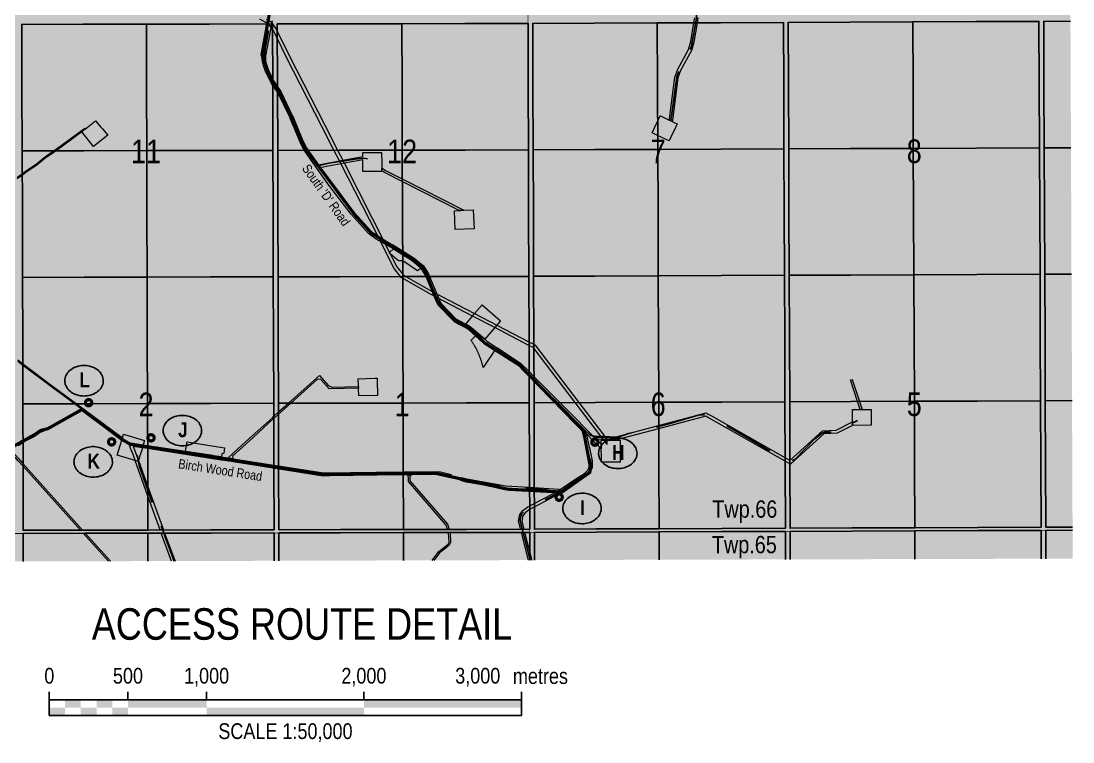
# Model space of a CAD drawing. Extents: x 408473 to 428843, y 6046006 to 6059852.
# Drawn here: x 423798 to 424467, y 6050211 to 6050669 of the extents above; entities that cross this region are included whole.
import ezdxf
from ezdxf.enums import TextEntityAlignment as Align

# ---------------------------------------------------------------- set-up
doc = ezdxf.new("R2010")
doc.units = 0
doc.header["$LTSCALE"] = 5
doc.linetypes.add('DASHED2', pattern=[9.525, 6.35, -3.175])
doc.layers.add('AS-ROUTEMAP', color=35, linetype='Continuous', lineweight=0)
for name, color, linetype in [('DETAIL-T', 7, 'Continuous'), ('P-PROPOSED', 10, 'Continuous'), ('Quarters', 8, 'Continuous'), ('RoadSeg', 57, 'DASHED2'), ('ROUTE-MAP-LABELS', 210, 'Continuous'), ('ROUTE-MAP-ROUTE', 90, 'Continuous'), ('S-7', 6, 'Continuous'), ('Townships', 57, 'Continuous')]:
    doc.layers.add(name, color=color, linetype=linetype)
doc.layers.add('ROUTE-MAP-BACKGROUND-H', color=7, linetype='Continuous', true_color=0xf0ebff)
doc.styles.add('100L', font='ARIALN.TTF', dxfattribs={"height": 11})
doc.styles.add('120', font='ARIALN.TTF', dxfattribs={"height": 13})
doc.styles.add('80', font='ARIALN.TTF', dxfattribs={"height": 10})
doc.styles.add('80CG', font='ARIALN.TTF', dxfattribs={"height": 10})
doc.styles.add('BOLD', font='ARIALNB.TTF')

# ---------------------------------------------------------------- blocks, each defined once
blk = doc.blocks.new('AA')
at = {"const_width": 4}
blk.add_lwpolyline([(-1, 0, 1), (1, 0, 1)], format="xyb", close=True, dxfattribs=at)
blk.add_circle((0, 0), 2)
blk = doc.blocks.new('Route_Letters')
h = blk.add_hatch(color=255)
h.dxf.hatch_style = 1
edge = h.paths.add_edge_path()
edge.add_ellipse((-0.12, 0.46), major_axis=(-11.97, 0), ratio=0.789318, start_angle=0, end_angle=360)
at = {"color": 5}
blk.add_open_spline([(-12.34, 0.46), (-12.34, -0.25), (-12.24, -0.97), (-11.72, -2.79), (-11.14, -3.88), (-9.56, -5.81), (-8.54, -6.66), (-6.22, -8.02), (-4.9, -8.54), (-2.12, -9.17), (-0.66, -9.3), (2.22, -9.13), (3.64, -8.84), (6.27, -7.89), (7.48, -7.22), (9.54, -5.6), (10.38, -4.64), (11.6, -2.54), (11.97, -1.4), (12.18, 0.91), (12.02, 2.08), (11.2, 4.3), (10.54, 5.35), (8.8, 7.2), (7.72, 7.99), (5.29, 9.24), (3.93, 9.68), (1.11, 10.18), (-0.35, 10.23), (-3.22, 9.91), (-4.61, 9.55), (-7.16, 8.47), (-8.32, 7.75), (-10.24, 6.02), (-11, 5.02), (-12.05, 2.86), (-12.32, 1.7), (-12.34, 0.52), (-12.34, 0.49), (-12.34, 0.46)], degree=3, knots=[0, 0, 0, 0, 0.219529, 0.219529, 0.575727, 0.575727, 0.931924, 0.931924, 1.288121, 1.288121, 1.644318, 1.644318, 2.000515, 2.000515, 2.356712, 2.356712, 2.712909, 2.712909, 3.069107, 3.069107, 3.425304, 3.425304, 3.781501, 3.781501, 4.137698, 4.137698, 4.493895, 4.493895, 4.850092, 4.850092, 5.20629, 5.20629, 5.562487, 5.562487, 5.918684, 5.918684, 6.274881, 6.274881, 6.283185, 6.283185, 6.283185, 6.283185], dxfattribs=at)
at = {"color": 14, "style": 'BOLD'}
blk.add_attdef('A', text='', height=9.5, dxfattribs=at).set_placement((0.22, 0.98), align=Align.MIDDLE)
blk = doc.blocks.new('*U40')
at = {"color": 0}
for p, q in [((-150, 0), (-150, 15)), ((-100, 10), (-100, 15)), ((-50, 10), (-50, 15)), ((50, 10), (50, 15)), ((150.24, 0), (150.24, 15)), ((-150, 10), (150.24, 10)), ((-150, 0), (150.24, 0))]:
    blk.add_line(p, q, dxfattribs=at)
for points in [[(-140, 10), (-130, 10), (-140, 5), (-130, 5)], [(-120, 10), (-110, 10), (-120, 5), (-110, 5)], [(-100, 10), (-50, 10), (-100, 5), (-50, 5)], [(50, 10), (150.24, 10), (50, 5), (150.24, 5)], [(-150, 5), (-140, 5), (-150, 0), (-140, 0)], [(-130, 5), (-120, 5), (-130, 0), (-120, 0)], [(-110, 5), (-100, 5), (-110, 0), (-100, 0)], [(-50, 5), (50, 5), (-50, 0), (50, 0)]]:
    blk.add_solid(points, dxfattribs=at)
at = {"color": 0, "style": '80'}
blk.add_text('metres', height=10, dxfattribs=at).set_placement((162.24, 20), align=Align.CENTER)
at = {"color": 0, "char_height": 10, "style": '80'}
for s, insert, attachment_point in [('0', (-150, 30.21), 2), ('500', (-100, 30.21), 2), ('1,000', (-50, 30.21), 2), ('2,000', (50, 30.21), 2), ('3,000', (136.7, 30.22), 3), ('SCALE 1:50,000', (0.12, -5), 2)]:
    blk.add_mtext(s, dxfattribs=dict(at, insert=insert, attachment_point=attachment_point))

msp = doc.modelspace()

# ---------------------------------------------------------------- hatches: boundary and pattern name
at = {"layer": 'ROUTE-MAP-BACKGROUND-H'}
h = msp.add_hatch(color=256, dxfattribs=at)
h.dxf.hatch_style = 1
h.paths.add_polyline_path([(423449.458, 6051252.874), (424462.715, 6051255.579), (424466.576, 6050327.645), (423451.314, 6050324.905)])

# ---------------------------------------------------------------- linework, layer by layer
at = {"layer": 'AS-ROUTEMAP', "flags": 128}
for points in [[(423953.788, 6050670.513), (423957.001, 6050668.685), (423957.784, 6050667.508), (423960.568, 6050663.376), (423960.812, 6050662.881), (423968.646, 6050646.983), (423991.043, 6050603.157), (423999.197, 6050587.213), (424002.507, 6050580.741), (424003.291, 6050579.209), (424003.456, 6050578.886), (424003.528, 6050578.745), (424021.283, 6050544.027), (424032.328, 6050522.11), (424032.721, 6050521.329), (424036.841, 6050513.155), (424040.513, 6050508.544), (424041.18, 6050507.706), (424042.525, 6050506.937), (424058.933, 6050497.557), (424086.344, 6050483.337), (424100.449, 6050476.02), (424120.889, 6050465.419), (424123.908, 6050463.853), (424124.887, 6050463.346), (424152.697, 6050426.864), (424168.522, 6050406.106), (424169.097, 6050405.351), (424169.28, 6050405.112), (424169.314, 6050405.067), (424170.423, 6050403.612), (424170.431, 6050403.306), (424170.44, 6050402.944), (424170.487, 6050401.093), (424170.5, 6050400.583), (424170.5, 6050400.583), (424170.51, 6050400.203), (424170.262, 6050400.528), (424169.93, 6050400.963), (424168.431, 6050402.93), (424168.083, 6050403.387), (424166.703, 6050405.197), (424166.518, 6050405.44), (424165.91, 6050406.236), (424150.192, 6050426.854), (424123.917, 6050461.321), (424123.569, 6050461.778), (424120.897, 6050463.164), (424099.117, 6050474.461), (424085.012, 6050481.777), (424057.977, 6050495.802), (424040.522, 6050505.78), (424039.856, 6050506.161), (424039.243, 6050506.931), (424035.149, 6050512.072), (424019.501, 6050543.123), (424001.477, 6050578.367), (424001.408, 6050578.501), (424001.24, 6050578.831), (424000.46, 6050580.356), (423996.954, 6050587.21), (423989.264, 6050602.248), (423966.86, 6050646.086), (423960.826, 6050658.332), (423958.835, 6050662.373), (423957.795, 6050663.921), (423955.605, 6050667.181), (423955.04, 6050667.502), (423949.763, 6050670.504)], [(423957.544, 6050669.274), (423957.214, 6050667.507), (423956.315, 6050662.694), (423953.318, 6050647.137), (423953.355, 6050645.55), (423953.403, 6050643.746), (423953.982, 6050641.594), (423955.121, 6050638.482), (423957.891, 6050632.689), (423958.712, 6050630.973), (423960.921, 6050627.663), (423962.205, 6050625.738), (423963.097, 6050624.418), (423970.612, 6050608.883), (423971.146, 6050607.63), (423976.784, 6050594.167), (423977.724, 6050592.111), (423979.298, 6050588.958), (423980.45, 6050587.182), (423981.091, 6050586.194), (423995.29, 6050566.239), (424009.418, 6050547.755), (424011.242, 6050545.645), (424020.255, 6050535.784), (424024.901, 6050532.376), (424035.795, 6050526.207), (424040.464, 6050523.268), (424047.82, 6050518.638), (424053.865, 6050513.65), (424057.013, 6050508.685), (424057.724, 6050506.964), (424062.09, 6050496.408), (424064.168, 6050491.263), (424064.988, 6050489.722), (424074.409, 6050480.066), (424080.02, 6050477.147), (424080.691, 6050476.72), (424083.605, 6050474.858), (424092.767, 6050467.029), (424094.171, 6050465.83), (424100.282, 6050461.848), (424100.527, 6050461.694), (424115.543, 6050451.922), (424120.955, 6050446.48), (424123.979, 6050443.44), (424127.851, 6050439.546), (424140.509, 6050426.817), (424166.863, 6050400.315), (424166.863, 6050400.315), (424166.884, 6050397.461), (424137.702, 6050426.806), (424126.435, 6050438.137), (424123.989, 6050440.596), (424120.965, 6050443.637), (424114.276, 6050450.363), (424099.437, 6050460.02), (424099.194, 6050460.172), (424093.503, 6050463.992), (424089.546, 6050466.836), (424086.944, 6050469.195), (424082.413, 6050473.249), (424079.02, 6050475.417), (424073.199, 6050478.444), (424063.358, 6050488.531), (424062.354, 6050490.417), (424060.24, 6050495.652), (424055.564, 6050506.96), (424055.233, 6050507.761), (424052.348, 6050512.311), (424046.647, 6050517.015), (424040.472, 6050520.902), (424034.77, 6050524.491), (424023.814, 6050530.696), (424018.914, 6050534.29), (424009.748, 6050544.317), (424007.867, 6050546.494), (423993.681, 6050565.053), (423979.438, 6050585.07), (423978.071, 6050587.178), (423977.56, 6050587.965), (423975.921, 6050591.249), (423974.953, 6050593.365), (423969.306, 6050606.852), (423968.793, 6050608.056), (423961.361, 6050623.418), (423960.932, 6050624.054), (423960.547, 6050624.624), (423957.904, 6050628.584), (423956.971, 6050629.982), (423953.278, 6050637.706), (423952.075, 6050640.99), (423951.412, 6050643.455), (423951.357, 6050645.5), (423951.315, 6050647.304), (423954.352, 6050663.067), (423955.18, 6050667.503), (423955.58, 6050669.641)], [(424228.331, 6050671.217), (424227.823, 6050668.201), (424225.727, 6050655.756), (424224.226, 6050650.478), (424217.341, 6050637.764), (424215.611, 6050633.093), (424212.309, 6050607.868), (424212.066, 6050606.015), (424212.066, 6050606.015), (424211.993, 6050605.388), (424211.169, 6050605.788), (424210.09, 6050606.311), (424210.159, 6050606.838), (424210.401, 6050608.691), (424213.659, 6050633.576), (424215.517, 6050638.591), (424222.364, 6050651.236), (424223.775, 6050656.197), (424225.795, 6050668.193), (424226.303, 6050671.209)], [(423795.632, 6050569.993), (423798.64, 6050572.178), (423800.894, 6050573.816), (423807.567, 6050578.258), (423812.619, 6050582.446), (423818.69, 6050586.661), (423818.945, 6050586.846), (423838.584, 6050601.12), (423838.893, 6050600.727), (423838.838, 6050600.686), (423836.54, 6050599.015), (423836.725, 6050598.781), (423820.308, 6050586.849), (423819.15, 6050586.008), (423813.103, 6050581.809), (423808.044, 6050577.616), (423801.351, 6050573.16), (423798.642, 6050571.193), (423795.635, 6050569.007)], [(423795.95, 6050453.893), (423798.97, 6050451.627), (423818.627, 6050436.876), (423833.109, 6050426.149), (423862.423, 6050404.438), (423862.182, 6050403.623), (423837.412, 6050421.968), (423836.532, 6050422.62), (423831.77, 6050426.146), (423818.149, 6050436.235), (423798.973, 6050450.625), (423795.953, 6050452.891)], [(423796.097, 6050400.459), (423799.105, 6050402.435), (423800.586, 6050403.408), (423806.063, 6050406.192), (423809.152, 6050408.445), (423815.9, 6050411.159), (423835.781, 6050422.306), (423836.449, 6050422.681), (423836.532, 6050422.62), (423837.329, 6050422.029), (423836.661, 6050421.654), (423816.332, 6050410.257), (423809.64, 6050407.565), (423806.587, 6050405.338), (423801.088, 6050402.543), (423799.108, 6050401.242), (423796.1, 6050399.267)], [(423853.512, 6050325.99), (423837.405, 6050343.785), (423838.75, 6050343.788), (423854.856, 6050325.994)], [(423893.747, 6050326.099), (423887.06, 6050343.891), (423889.192, 6050343.895), (423895.878, 6050326.105)], [(424059.261, 6050326.546), (424063.345, 6050331.934), (424066.849, 6050334.653), (424069.443, 6050336.726), (424070.079, 6050338.129), (424069.817, 6050344.059), (424069.747, 6050344.279), (424070.807, 6050344.281), (424070.809, 6050344.232), (424071.087, 6050337.934), (424070.253, 6050336.095), (424067.467, 6050333.869), (424064.061, 6050331.226), (424060.517, 6050326.549)], [(424120.539, 6050326.711), (424117.835, 6050337.384), (424116.062, 6050344.379), (424117.603, 6050344.383), (424117.963, 6050344.383), (424118.123, 6050344.384), (424119.772, 6050337.875), (424121.353, 6050331.635), (424122.264, 6050328.039), (424122.599, 6050326.717)]]:
    msp.add_lwpolyline(points, dxfattribs=at)
for points in [[(424212.436, 6050598.116), (424209.974, 6050593.042), (424202.669, 6050596.586), (424199.188, 6050598.275), (424201.805, 6050603.668), (424202.637, 6050605.384), (424204.385, 6050608.986), (424204.421, 6050609.062), (424204.525, 6050609.011), (424210.09, 6050606.311), (424211.169, 6050605.788), (424211.993, 6050605.388), (424213.643, 6050604.588), (424214.281, 6050604.278), (424215.207, 6050603.828), (424213.221, 6050599.733), (424212.436, 6050598.116)], [(423853.273, 6050596.823), (423844.046, 6050589.523), (423836.725, 6050598.781), (423836.54, 6050599.015), (423838.838, 6050600.686), (423838.893, 6050600.727), (423845.227, 6050605.736), (423848.748, 6050601.836), (423849.754, 6050600.721), (423853.273, 6050596.823)], [(424027.255, 6050585.685), (424027.298, 6050578.688), (424027.309, 6050576.862), (424027.313, 6050576.175), (424027.315, 6050575.919), (424027.32, 6050575.141), (424027.324, 6050574.49), (424027.326, 6050574.095), (424027.327, 6050574.017), (424027.329, 6050573.696), (424015.34, 6050573.622), (424015.316, 6050577.45), (424015.305, 6050579.25), (424015.294, 6050581.114), (424013.095, 6050580.7), (424003.456, 6050578.886), (424001.408, 6050578.501), (423992.2, 6050576.768), (423988.318, 6050576.038), (423987.042, 6050577.831), (424000.46, 6050580.356), (424002.507, 6050580.741), (424015.281, 6050583.145), (424015.266, 6050585.61), (424027.255, 6050585.685)], [(424077.593, 6050548.898), (424076.478, 6050548.848), (424040.321, 6050567.199), (424029.022, 6050572.933), (424027.778, 6050573.785), (424027.326, 6050574.095), (424027.324, 6050574.49), (424027.32, 6050575.141), (424027.315, 6050575.919), (424029.788, 6050574.225), (424040.315, 6050568.883), (424079.512, 6050548.991), (424077.593, 6050548.898)], [(424086.055, 6050537.291), (424074.079, 6050536.739), (424073.527, 6050548.715), (424076.478, 6050548.848), (424077.593, 6050548.898), (424079.512, 6050548.991), (424085.503, 6050549.267), (424086.055, 6050537.291)], [(424052.348, 6050512.311), (424050.072, 6050510.555), (424040.785, 6050516.909), (424040.485, 6050516.914), (424037.961, 6050516.95), (424032.721, 6050521.329), (424032.078, 6050521.867), (424032.328, 6050522.11), (424034.77, 6050524.491), (424040.472, 6050520.902), (424046.647, 6050517.015), (424052.348, 6050512.311)], [(424099.117, 6050474.461), (424092.767, 6050467.029), (424083.607, 6050474.858), (424080.691, 6050476.72), (424085.012, 6050481.777), (424086.344, 6050483.337), (424091.053, 6050488.849), (424102.821, 6050478.796), (424100.449, 6050476.02), (424099.117, 6050474.461)], [(424099.194, 6050460.172), (424091.727, 6050449.064), (424091.692, 6050449.229), (424091.602, 6050449.63), (424091.508, 6050450.03), (424091.411, 6050450.43), (424091.311, 6050450.828), (424091.207, 6050451.226), (424091.1, 6050451.623), (424090.989, 6050452.019), (424090.874, 6050452.413), (424090.757, 6050452.807), (424090.636, 6050453.2), (424090.511, 6050453.592), (424090.383, 6050453.982), (424090.252, 6050454.372), (424090.117, 6050454.76), (424089.979, 6050455.147), (424089.837, 6050455.533), (424089.692, 6050455.918), (424089.544, 6050456.301), (424089.392, 6050456.683), (424089.237, 6050457.064), (424089.079, 6050457.444), (424088.918, 6050457.822), (424088.753, 6050458.198), (424088.585, 6050458.573), (424088.413, 6050458.947), (424088.239, 6050459.319), (424088.061, 6050459.69), (424087.88, 6050460.059), (424087.695, 6050460.426), (424087.508, 6050460.792), (424087.31, 6050461.174), (424087.239, 6050461.304), (424087.123, 6050461.518), (424087.058, 6050461.636), (424086.926, 6050461.878), (424086.876, 6050461.969), (424086.726, 6050462.238), (424086.691, 6050462.3), (424086.573, 6050462.508), (424086.513, 6050462.613), (424086.316, 6050462.951), (424086.107, 6050463.305), (424085.894, 6050463.656), (424085.679, 6050464.007), (424085.46, 6050464.355), (424085.238, 6050464.701), (424085.014, 6050465.045), (424084.786, 6050465.387), (424084.555, 6050465.727), (424084.322, 6050466.065), (424084.111, 6050466.365), (424086.944, 6050469.195), (424089.546, 6050466.836), (424091.256, 6050465.607), (424092.474, 6050464.732), (424093.503, 6050463.992), (424099.194, 6050460.172)], [(423987.738, 6050444.073), (423993.314, 6050437.737), (423995.802, 6050436.639), (424012.529, 6050436.948), (424012.541, 6050436.455), (424012.553, 6050435.949), (423993.86, 6050435.605), (423988.644, 6050441.531), (423986.538, 6050441.656), (423969.561, 6050426.438), (423961.566, 6050419.271), (423958.637, 6050416.645), (423958.561, 6050416.576), (423945.466, 6050404.714), (423932.392, 6050392.767), (423932.891, 6050391.112), (423930.62, 6050391.465), (423929.651, 6050391.615), (423935.876, 6050397.304), (423944.794, 6050405.453), (423957.968, 6050417.387), (423958.557, 6050417.915), (423961.562, 6050420.609), (423968.061, 6050426.435), (423987.738, 6050444.073)], [(424024.658, 6050431.277), (424012.673, 6050430.987), (424012.564, 6050435.481), (424012.553, 6050435.949), (424012.541, 6050436.455), (424012.529, 6050436.948), (424012.516, 6050437.446), (424012.407, 6050441.973), (424022.889, 6050442.227), (424023.143, 6050442.233), (424024.392, 6050442.264), (424024.41, 6050441.53), (424024.415, 6050441.335), (424024.658, 6050431.277)], [(424330.962, 6050427.564), (424332.65, 6050422.408), (424331.39, 6050422.404), (424329.702, 6050427.559), (424325.231, 6050441.214), (424326.393, 6050441.519), (424330.962, 6050427.564)], [(424237.319, 6050418.086), (424283.674, 6050391.837), (424286.694, 6050390.126), (424286.814, 6050390.058), (424307.602, 6050408.858), (424316.313, 6050409.239), (424326.524, 6050414.59), (424326.531, 6050412.338), (424316.845, 6050407.263), (424308.408, 6050406.894), (424287.085, 6050387.609), (424286.703, 6050387.825), (424283.683, 6050389.535), (424235.443, 6050416.852), (424234.552, 6050417.357), (424233.307, 6050418.062), (424203.347, 6050410.172), (424176.489, 6050403.098), (424173.022, 6050403.217), (424172.909, 6050403.206), (424171.292, 6050403.277), (424171.257, 6050403.278), (424170.431, 6050403.306), (424168.083, 6050403.387), (424163.658, 6050403.539), (424161.599, 6050405.608), (424162.488, 6050405.578), (424162.641, 6050405.573), (424166.518, 6050405.44), (424169.097, 6050405.351), (424172.088, 6050405.249), (424172.144, 6050405.247), (424176.264, 6050405.105), (424203.339, 6050412.236), (424233.584, 6050420.201), (424234.847, 6050419.486), (424236.428, 6050418.591), (424237.319, 6050418.086)], [(424338.485, 6050422.429), (424338.52, 6050412.381), (424326.531, 6050412.338), (424326.524, 6050414.59), (424326.496, 6050422.387), (424331.39, 6050422.404), (424332.65, 6050422.408), (424333.489, 6050422.411), (424338.485, 6050422.429)], [(423872.708, 6050389.929), (423872.532, 6050389.335), (423870.594, 6050389.909), (423859.126, 6050393.305), (423861.97, 6050402.909), (423862.182, 6050403.623), (423862.423, 6050404.438), (423863.096, 6050406.711), (423876.502, 6050402.741), (423875.698, 6050400.026), (423875.126, 6050398.094), (423874.983, 6050397.611), (423874.697, 6050396.649), (423873.993, 6050394.267), (423872.948, 6050390.74), (423872.708, 6050389.929)], [(424116.323, 6050351.488), (424117.614, 6050346.392), (424117.556, 6050346.392), (424117.138, 6050346.391), (424115.554, 6050346.387), (424115.217, 6050347.718), (424114.275, 6050351.435), (424115.134, 6050355.754), (424117.003, 6050358.224), (424120.159, 6050360.498), (424121.251, 6050361.075), (424124.259, 6050362.665), (424135.993, 6050368.867), (424136.965, 6050369.405), (424137.77, 6050369.85), (424139.188, 6050370.635), (424140.069, 6050371.123), (424140.833, 6050371.645), (424150.698, 6050378.397), (424156.126, 6050381.709), (424158.017, 6050383.578), (424159.094, 6050385.801), (424159.084, 6050386.618), (424159.058, 6050388.705), (424159.047, 6050389.583), (424157.353, 6050397.52), (424157.248, 6050398.008), (424155.987, 6050403.921), (424154.595, 6050409.818), (424157.287, 6050407.112), (424157.936, 6050404.359), (424159.195, 6050398.462), (424159.299, 6050397.974), (424161.042, 6050389.806), (424161.098, 6050385.359), (424159.683, 6050382.407), (424159.574, 6050382.299), (424157.364, 6050380.123), (424151.783, 6050376.718), (424141.12, 6050369.42), (424136.944, 6050367.109), (424124.267, 6050360.409), (424121.258, 6050358.819), (424121.215, 6050358.796), (424118.415, 6050356.778), (424117.004, 6050354.914), (424116.323, 6050351.488)], [(423878.363, 6050399.61), (423902.618, 6050395.825), (423902.921, 6050395.778), (423906.896, 6050395.158), (423920.171, 6050393.086), (423920.393, 6050393.052), (423925.446, 6050392.267), (423925.745, 6050392.221), (423926.433, 6050392.114), (423929.651, 6050391.615), (423930.62, 6050391.465), (423932.891, 6050391.112), (423934.4, 6050390.878), (423958.653, 6050387.118), (423961.668, 6050386.65), (423990.311, 6050382.208), (424040.925, 6050382.815), (424063.794, 6050383.09), (424071.35, 6050381.013), (424070.82, 6050379.087), (424063.536, 6050381.089), (424046.603, 6050380.886), (424046.195, 6050380.881), (424044.653, 6050380.863), (424044.198, 6050380.857), (424041.612, 6050380.826), (424040.932, 6050380.818), (423990.17, 6050380.209), (423961.674, 6050384.628), (423958.659, 6050385.096), (423926.126, 6050390.14), (423925.139, 6050390.294), (423919.865, 6050391.112), (423878.369, 6050397.588), (423875.126, 6050398.094), (423869.382, 6050398.99), (423870.567, 6050395.774), (423870.847, 6050395.015), (423872.338, 6050390.964), (423872.708, 6050389.929), (423878.438, 6050373.914), (423888.461, 6050345.903), (423886.342, 6050345.898), (423878.456, 6050367.937), (423870.594, 6050389.909), (423870.46, 6050390.281), (423868.577, 6050395.414), (423868.29, 6050396.174), (423866.334, 6050401.487), (423875.698, 6050400.026), (423878.363, 6050399.61)], [(423927.356, 6050398.115), (423926.831, 6050394.679), (423925.752, 6050394.237), (423925.446, 6050392.267), (423920.393, 6050393.052), (423920.171, 6050393.086), (423906.896, 6050395.158), (423902.921, 6050395.778), (423902.618, 6050395.825), (423903.537, 6050401.781), (423927.356, 6050398.115)], [(424168.617, 6050388.944), (424166.945, 6050388.932), (424166.941, 6050389.375), (424166.937, 6050389.931), (424166.867, 6050399.737), (424166.864, 6050400.249), (424166.845, 6050402.919), (424168.431, 6050402.93), (424170.44, 6050402.944), (424171.387, 6050402.951), (424171.416, 6050402.951), (424172.027, 6050402.956), (424173, 6050402.963), (424178.833, 6050403.004), (424178.835, 6050402.683), (424178.84, 6050402.005), (424178.933, 6050389.018), (424168.617, 6050388.944)], [(423799.144, 6050388.026), (423837.094, 6050345.794), (423835.749, 6050345.791), (423799.148, 6050386.515), (423796.126, 6050389.878), (423790.366, 6050396.286), (423791.188, 6050396.87), (423791.353, 6050396.695), (423791.673, 6050396.34), (423796.121, 6050391.39), (423799.144, 6050388.026)], [(424069.131, 6050349.459), (424070.149, 6050346.289), (424069.101, 6050346.286), (424068.243, 6050348.96), (424044.247, 6050376.731), (424044.219, 6050379.136), (424044.213, 6050379.662), (424044.204, 6050380.358), (424044.198, 6050380.857), (424044.653, 6050380.863), (424046.195, 6050380.881), (424045.7, 6050380.376), (424045.208, 6050379.873), (424045.217, 6050379.15), (424045.241, 6050377.108), (424069.131, 6050349.459)], [(424139.188, 6050370.635), (424137.77, 6050369.85), (424137.395, 6050369.876), (424124.231, 6050370.768), (424121.251, 6050370.97), (424121.216, 6050370.972), (424105.885, 6050371.988), (424081.003, 6050376.29), (424077.562, 6050377.235), (424078.092, 6050379.16), (424081.439, 6050378.241), (424106.121, 6050373.974), (424121.209, 6050372.974), (424124.224, 6050372.77), (424139.871, 6050371.711), (424140.674, 6050371.656), (424140.833, 6050371.645), (424140.069, 6050371.123), (424139.188, 6050370.635)]]:
    msp.add_lwpolyline(points, close=True, dxfattribs=at)
at = {"layer": 'P-PROPOSED', "color": 90, "const_width": 1.999, "flags": 128}
msp.add_lwpolyline([(423789.362, 6050396.873), (423806.548, 6050406.409), (423806.881, 6050406.585), (423810.45, 6050409.09), (423815.028, 6050410.228), (423836.72, 6050422.403), (423862.113, 6050403.444), (423867.412, 6050400.349), (423989.131, 6050380.966), (424060.978, 6050381.972), (424107.36, 6050371.768), (424141.862, 6050369.927), (424159.639, 6050382.487), (424160.02, 6050385.469), (424155.582, 6050408.739), (424114.925, 6050450.505), (424092.948, 6050464.522), (424083.891, 6050473.378), (424074.132, 6050478.429), (424064.673, 6050488.454), (424062.499, 6050491.362), (424054.331, 6050511.072), (424049.098, 6050516.029), (424034.771, 6050525.617)], dxfattribs=at)
at = {"layer": 'Quarters', "flags": 128}
for points in [[(423877.804, 6050627.082), (423877.922, 6050586.901), (423837.811, 6050586.815), (423798.706, 6050586.732), (423798.596, 6050626.914), (423798.486, 6050667.095), (423837.584, 6050667.178), (423877.687, 6050667.264), (423877.804, 6050627.082)], [(423958.013, 6050627.255), (423958.138, 6050587.073), (423918.03, 6050586.987), (423877.922, 6050586.901), (423877.804, 6050627.082), (423877.687, 6050667.264), (423917.788, 6050667.351), (423957.889, 6050667.437), (423958.013, 6050627.255)], [(424040.229, 6050627.391), (424040.36, 6050587.215), (424000.254, 6050587.146), (423961.152, 6050587.078), (423961.027, 6050627.26), (423960.903, 6050667.442), (423999.998, 6050667.504), (424040.097, 6050667.567), (424040.229, 6050627.391)], [(424120.434, 6050627.523), (424120.573, 6050587.353), (424080.467, 6050587.284), (424040.36, 6050587.215), (424040.229, 6050627.391), (424040.097, 6050667.567), (424080.196, 6050667.631), (424120.296, 6050667.694), (424120.434, 6050627.523)], [(424202.661, 6050627.856), (424202.806, 6050587.683), (424162.694, 6050587.522), (424123.587, 6050587.365), (424123.448, 6050627.536), (424123.309, 6050667.706), (424162.409, 6050667.865), (424202.515, 6050668.029), (424202.661, 6050627.856)], [(424282.877, 6050628.18), (424283.03, 6050588.006), (424242.918, 6050587.845), (424202.806, 6050587.683), (424202.661, 6050627.856), (424202.515, 6050668.029), (424242.619, 6050668.192), (424282.724, 6050668.355), (424282.877, 6050628.18)], [(424365.103, 6050628.513), (424365.263, 6050588.337), (424325.151, 6050588.175), (424286.044, 6050588.018), (424285.891, 6050628.193), (424285.738, 6050668.367), (424324.838, 6050668.526), (424364.942, 6050668.689), (424365.103, 6050628.513)], [(424445.319, 6050628.837), (424445.486, 6050588.659), (424405.375, 6050588.498), (424365.263, 6050588.337), (424365.103, 6050628.513), (424364.942, 6050668.689), (424405.047, 6050668.852), (424445.151, 6050669.015), (424445.319, 6050628.837)], [(423878.039, 6050546.719), (423878.156, 6050506.537), (423838.038, 6050506.453), (423798.926, 6050506.37), (423798.816, 6050546.551), (423798.706, 6050586.732), (423837.811, 6050586.815), (423877.922, 6050586.901), (423878.039, 6050546.719)], [(423958.262, 6050546.891), (423958.387, 6050506.709), (423918.271, 6050506.623), (423878.156, 6050506.537), (423878.039, 6050546.719), (423877.922, 6050586.901), (423918.03, 6050586.987), (423958.138, 6050587.073), (423958.262, 6050546.891)], [(424040.492, 6050547.038), (424040.623, 6050506.862), (424000.509, 6050506.788), (423961.4, 6050506.715), (423961.276, 6050546.897), (423961.152, 6050587.078), (424000.254, 6050587.146), (424040.36, 6050587.215), (424040.492, 6050547.038)], [(424120.712, 6050547.182), (424120.851, 6050507.011), (424080.737, 6050506.937), (424040.623, 6050506.862), (424040.492, 6050547.038), (424040.36, 6050587.215), (424080.467, 6050587.284), (424120.573, 6050587.353), (424120.712, 6050547.182)], [(424202.952, 6050547.511), (424203.098, 6050507.338), (424162.979, 6050507.179), (424123.864, 6050507.023), (424123.726, 6050547.194), (424123.587, 6050587.365), (424162.694, 6050587.522), (424202.806, 6050587.683), (424202.952, 6050547.511)], [(424283.183, 6050547.832), (424283.337, 6050507.657), (424243.218, 6050507.498), (424203.098, 6050507.338), (424202.952, 6050547.511), (424202.806, 6050587.683), (424242.918, 6050587.845), (424283.03, 6050588.006), (424283.183, 6050547.832)], [(424365.423, 6050548.16), (424365.584, 6050507.984), (424325.465, 6050507.825), (424286.35, 6050507.669), (424286.197, 6050547.844), (424286.044, 6050588.018), (424325.151, 6050588.175), (424365.263, 6050588.337), (424365.423, 6050548.16)], [(424445.654, 6050548.481), (424445.822, 6050508.303), (424405.703, 6050508.144), (424365.584, 6050507.984), (424365.423, 6050548.16), (424365.263, 6050588.337), (424405.375, 6050588.498), (424445.486, 6050588.659), (424445.654, 6050548.481)], [(423878.273, 6050466.356), (423878.391, 6050426.174), (423838.266, 6050426.09), (423799.146, 6050426.008), (423799.036, 6050466.189), (423798.926, 6050506.37), (423838.038, 6050506.453), (423878.156, 6050506.537), (423878.273, 6050466.356)], [(423958.511, 6050466.527), (423958.636, 6050426.345), (423918.513, 6050426.26), (423878.391, 6050426.174), (423878.273, 6050466.356), (423878.156, 6050506.537), (423918.271, 6050506.623), (423958.387, 6050506.709), (423958.511, 6050466.527)], [(424040.755, 6050466.686), (424040.887, 6050426.51), (424000.766, 6050426.429), (423961.65, 6050426.351), (423961.525, 6050466.533), (423961.4, 6050506.715), (424000.509, 6050506.788), (424040.623, 6050506.862), (424040.755, 6050466.686)], [(424120.99, 6050466.841), (424121.129, 6050426.67), (424081.008, 6050426.59), (424040.887, 6050426.51), (424040.755, 6050466.686), (424040.623, 6050506.862), (424080.737, 6050506.937), (424120.851, 6050507.011), (424120.99, 6050466.841)], [(424203.245, 6050467.166), (424203.391, 6050426.993), (424163.264, 6050426.836), (424124.142, 6050426.682), (424124.003, 6050466.853), (424123.864, 6050507.023), (424162.979, 6050507.179), (424203.098, 6050507.338), (424203.245, 6050467.166)], [(424283.49, 6050467.483), (424283.643, 6050427.309), (424243.517, 6050427.151), (424203.391, 6050426.993), (424203.245, 6050467.166), (424203.098, 6050507.338), (424243.218, 6050507.498), (424283.337, 6050507.657), (424283.49, 6050467.483)], [(424365.744, 6050467.808), (424365.905, 6050427.632), (424325.779, 6050427.474), (424286.657, 6050427.32), (424286.504, 6050467.495), (424286.35, 6050507.669), (424325.465, 6050507.825), (424365.584, 6050507.984), (424365.744, 6050467.808)], [(424445.989, 6050468.125), (424446.157, 6050427.947), (424406.031, 6050427.789), (424365.905, 6050427.632), (424365.744, 6050467.808), (424365.584, 6050507.984), (424405.703, 6050508.144), (424445.822, 6050508.303), (424445.989, 6050468.125)], [(423878.508, 6050385.993), (423878.626, 6050345.811), (423838.494, 6050345.727), (423799.366, 6050345.645), (423799.256, 6050385.827), (423799.146, 6050426.008), (423838.266, 6050426.09), (423878.391, 6050426.174), (423878.508, 6050385.993)], [(423958.761, 6050386.163), (423958.885, 6050345.981), (423918.756, 6050345.896), (423878.626, 6050345.811), (423878.508, 6050385.993), (423878.391, 6050426.174), (423918.513, 6050426.26), (423958.636, 6050426.345), (423958.761, 6050386.163)], [(424041.019, 6050386.333), (424041.151, 6050346.157), (424001.023, 6050346.071), (423961.899, 6050345.988), (423961.775, 6050386.17), (423961.65, 6050426.351), (424000.766, 6050426.429), (424040.887, 6050426.51), (424041.019, 6050386.333)], [(424121.268, 6050386.499), (424121.407, 6050346.329), (424081.279, 6050346.243), (424041.151, 6050346.157), (424041.019, 6050386.333), (424040.887, 6050426.51), (424081.008, 6050426.59), (424121.129, 6050426.67), (424121.268, 6050386.499)], [(424203.537, 6050386.821), (424203.683, 6050346.648), (424163.55, 6050346.492), (424124.421, 6050346.34), (424124.282, 6050386.511), (424124.142, 6050426.682), (424163.264, 6050426.836), (424203.391, 6050426.993), (424203.537, 6050386.821)], [(424283.797, 6050387.134), (424283.951, 6050346.96), (424243.817, 6050346.804), (424203.683, 6050346.648), (424203.537, 6050386.821), (424203.391, 6050426.993), (424243.517, 6050427.151), (424283.643, 6050427.309), (424283.797, 6050387.134)], [(424365.905, 6050427.632), (424366.066, 6050387.455), (424366.226, 6050347.279), (424326.093, 6050347.123), (424286.964, 6050346.971), (424286.811, 6050387.146), (424286.657, 6050427.32), (424325.779, 6050427.474), (424365.905, 6050427.632)], [(424366.226, 6050347.279), (424366.066, 6050387.455), (424365.905, 6050427.632), (424406.031, 6050427.789), (424446.157, 6050427.947), (424446.325, 6050387.769), (424446.493, 6050347.591), (424406.36, 6050347.435), (424366.226, 6050347.279)]]:
    msp.add_lwpolyline(points, close=True, dxfattribs=at)
for points in [[(424465.49, 6050588.74), (424448.5, 6050588.671), (424448.333, 6050628.85), (424448.165, 6050669.028), (424465.155, 6050669.097)], [(424465.824, 6050508.383), (424448.835, 6050508.315), (424448.668, 6050548.493), (424448.5, 6050588.671), (424465.49, 6050588.74)], [(424466.158, 6050428.026), (424449.171, 6050427.959), (424449.003, 6050468.137), (424448.835, 6050508.315), (424465.824, 6050508.383)], [(424466.493, 6050347.669), (424449.507, 6050347.603), (424449.339, 6050387.781), (424449.171, 6050427.959), (424466.158, 6050428.026)], [(424366.306, 6050327.374), (424366.234, 6050345.27), (424406.368, 6050345.426), (424446.501, 6050345.582), (424446.577, 6050327.591)], [(424449.591, 6050327.599), (424449.515, 6050345.593), (424466.501, 6050345.66)], [(423799.421, 6050325.844), (423799.372, 6050343.636), (423838.499, 6050343.718), (423878.632, 6050343.802), (423878.684, 6050326.058)], [(423878.684, 6050326.058), (423878.632, 6050343.802), (423918.762, 6050343.887), (423958.892, 6050343.972), (423958.947, 6050326.275)], [(423961.961, 6050326.283), (423961.906, 6050343.979), (424001.029, 6050344.062), (424041.157, 6050344.148), (424041.216, 6050326.497)], [(424041.216, 6050326.497), (424041.157, 6050344.148), (424081.286, 6050344.234), (424121.414, 6050344.32), (424121.475, 6050326.714)], [(424124.489, 6050326.722), (424124.428, 6050344.331), (424163.557, 6050344.483), (424203.691, 6050344.639), (424203.755, 6050326.936)], [(424203.755, 6050326.936), (424203.691, 6050344.639), (424243.825, 6050344.795), (424283.958, 6050344.951), (424284.026, 6050327.152)], [(424287.04, 6050327.16), (424286.972, 6050344.962), (424326.101, 6050345.114), (424366.234, 6050345.27), (424366.306, 6050327.374)]]:
    msp.add_lwpolyline(points, dxfattribs=at)
at = {"layer": 'RoadSeg', "flags": 128}
for points in [[(424018.261, 6050581.702), (424015.954, 6050582.05), (424011.865, 6050581.661), (423993.638, 6050578.861), (423986.379, 6050577.203), (423978.642, 6050588.226), (423965.501, 6050617.718), (423955.104, 6050636.079), (423952.52, 6050644.516), (423952.897, 6050650.121), (423962.378, 6050700.698), (423965.147, 6050711.152), (423965.068, 6050714.748), (423964.22, 6050716.928), (423952.749, 6050729.568), (423949.248, 6050734.288), (423947.477, 6050737.547), (423944.389, 6050746.173), (423942.224, 6050749.224), (423927.831, 6050762.899), (423925.699, 6050764.451), (423916.297, 6050769.341), (423914.264, 6050770.896), (423911.297, 6050774.028), (423905.226, 6050781.99), (423891.923, 6050800.686), (423887.817, 6050805.592), (423864.418, 6050828.963), (423835.433, 6050856.409), (423827.042, 6050865.318), (423822.813, 6050871.322), (423819.171, 6050877.837), (423817.02, 6050884.786), (423817.003, 6050890.082), (423817.604, 6050894.593), (423817.962, 6050896.499), (423819.319, 6050898.428), (423821.008, 6050898.864), (423826.113, 6050898.477), (423832.033, 6050897.408), (423836.565, 6050895.809), (423844.296, 6050894.18), (423847.191, 6050894.344), (423851.267, 6050895.332), (423855.22, 6050897.318), (423861.896, 6050902.761), (423864.825, 6050905.924), (423871.524, 6050914.866), (423873.385, 6050916.606), (423876.839, 6050918.581), (423882.205, 6050919.997), (423886.198, 6050920.186), (423908.146, 6050917.369), (423913.13, 6050917.979), (423916.804, 6050919.06), (423924.221, 6050922.62), (423942.881, 6050933.024), (423932.987, 6050933.007), (423928.466, 6050934.106), (423924.49, 6050937.616), (423915.732, 6050949.616), (423912.033, 6050954.233), (423909.894, 6050956.084), (423902.627, 6050959.323), (423892.694, 6050961.102), (423889.771, 6050962.238), (423878.345, 6050968.282), (423872.765, 6050972.057), (423869.488, 6050975.683), (423863.138, 6050987.237), (423859.221, 6050992.647), (423855.842, 6050996.37), (423850.655, 6051000.453), (423843.375, 6051004.291), (423833.323, 6051011.465), (423826.674, 6051018.415), (423812.71, 6051035.397), (423807.532, 6051039.08), (423789.118, 6051049.37), (423785.955, 6051052.297), (423783.565, 6051056.443), (423780.558, 6051065.971), (423776.734, 6051080.778), (423770.51, 6051109.323), (423768.929, 6051117.583), (423768.987, 6051122.877)], [(424211.11, 6050605.828), (424214.894, 6050633.694), (424216.405, 6050637.724), (424222.363, 6050648.549), (424224.158, 6050653.285), (424227.465, 6050671.047), (424227.162, 6050675.737), (424226.117, 6050677.813), (424221.512, 6050682.709), (424149.119, 6050757.171), (424147.855, 6050760.14), (424148.084, 6050763.343), (424149.521, 6050766.174), (424156.036, 6050774.411), (424157.067, 6050777.532), (424157.092, 6050780.93), (424155.275, 6050786.287), (424145.799, 6050803.668), (424142.165, 6050814.382), (424134.878, 6050832.21), (424132.86, 6050842.159), (424126.373, 6050837.22), (424123.698, 6050836.161), (424120.413, 6050835.589), (424114.393, 6050836.656), (424105.129, 6050839.851), (424032.802, 6050865.844)], [(424140.047, 6050369.712), (424150.975, 6050377.247), (424157.386, 6050381.087), (424159.824, 6050383.839), (424160.464, 6050386.55), (424160.088, 6050390.04), (424156.522, 6050406.751), (424156.569, 6050409.151), (424117.423, 6050448.765), (424113.656, 6050451.88), (424091.447, 6050466.583), (424083.389, 6050474.001), (424073.779, 6050479.286), (424068.891, 6050483.377), (424064.061, 6050489.466), (424055.103, 6050510.556), (424053.354, 6050512.816), (424042.985, 6050520.783), (424024.362, 6050531.466), (424019.282, 6050535.253), (424011.086, 6050544.367), (423986.379, 6050577.203)], [(424156.569, 6050409.151), (424159.632, 6050406.221), (424162.961, 6050404.795), (424175.161, 6050404.463), (424178.347, 6050405.033), (424184.196, 6050407.16), (424194.443, 6050409.284), (424209.845, 6050413.32), (424228.512, 6050418.827), (424232.203, 6050419.109), (424236.228, 6050417.898), (424284.407, 6050390.175), (424287.122, 6050389.435), (424289.992, 6050390.697), (424302.697, 6050403.769), (424307.317, 6050407.268), (424308.999, 6050408.005), (424315.095, 6050408.038), (424317.382, 6050408.589), (424329.722, 6050415.456)], [(424121.67, 6050326.714), (424115.361, 6050351.581), (424115.608, 6050353.985), (424116.463, 6050356.002), (424118.806, 6050358.552), (424140.047, 6050369.712), (424132.117, 6050371.337), (424121.498, 6050372.503), (424107.689, 6050373.298), (424091.045, 6050375.731), (424061.722, 6050382.182), (424000.481, 6050381.236), (423989.078, 6050381.684), (423952.29, 6050386.772), (423885.207, 6050396.99), (423875.171, 6050398.869), (423872.572, 6050398.911), (423871.615, 6050396.991), (423871.461, 6050394.89), (423873.252, 6050386.134), (423882.312, 6050360.449), (423889.511, 6050342.119), (423895.29, 6050326.103)]]:
    msp.add_lwpolyline(points, dxfattribs=at)
at = {"layer": 'ROUTE-MAP-ROUTE', "const_width": 1.999, "flags": 128}
msp.add_lwpolyline([(424034.771, 6050525.617), (424020.567, 6050534.779), (424010.084, 6050546.315), (423986.002, 6050578.514), (423977.456, 6050589.882), (423972.804, 6050600.582), (423970.117, 6050607.81), (423963.537, 6050621.63), (423955.996, 6050634.437), (423951.134, 6050647.829), (423961.429, 6050704.316)], dxfattribs=at)
at = {"layer": 'Townships', "const_width": 0.5, "flags": 128}
for points in [[(424466.501, 6050345.66), (424449.515, 6050345.593), (424446.501, 6050345.582), (424366.234, 6050345.27), (424286.972, 6050344.962), (424283.958, 6050344.951), (424203.691, 6050344.639), (424124.428, 6050344.331), (424121.414, 6050344.32), (424121.407, 6050346.329), (424121.129, 6050426.67), (424120.851, 6050507.011), (424120.573, 6050587.353), (424120.296, 6050667.694), (424120.285, 6050670.708), (424120.012, 6050750.044), (424119.735, 6050830.386), (424119.458, 6050910.727), (424119.182, 6050991.069), (424119.172, 6050994.082), (424118.9, 6051073.419), (424118.624, 6051153.76), (424118.349, 6051234.102), (424118.278, 6051254.66)], [(424120.285, 6050670.708), (424120.296, 6050667.694), (424120.573, 6050587.353), (424120.851, 6050507.011), (424121.129, 6050426.67), (424121.407, 6050346.329), (424121.414, 6050344.32), (424041.157, 6050344.148), (423961.906, 6050343.979), (423958.892, 6050343.972), (423878.632, 6050343.802), (423799.372, 6050343.636), (423796.358, 6050343.63), (423716.093, 6050343.462), (423636.833, 6050343.296), (423633.819, 6050343.29), (423553.553, 6050343.122), (423474.292, 6050342.956), (423471.278, 6050342.95), (423451.278, 6050342.908)], [(424121.475, 6050326.714), (424121.414, 6050344.32), (424124.428, 6050344.331), (424203.691, 6050344.639), (424283.958, 6050344.951), (424286.972, 6050344.962), (424366.234, 6050345.27), (424446.501, 6050345.582), (424449.515, 6050345.593), (424466.501, 6050345.66)], [(423451.278, 6050342.908), (423471.278, 6050342.95), (423474.292, 6050342.956), (423553.553, 6050343.122), (423633.819, 6050343.29), (423636.833, 6050343.296), (423716.093, 6050343.462), (423796.358, 6050343.63), (423799.372, 6050343.636), (423878.632, 6050343.802), (423958.892, 6050343.972), (423961.906, 6050343.979), (424041.157, 6050344.148), (424121.414, 6050344.32), (424121.475, 6050326.714)]]:
    msp.add_lwpolyline(points, dxfattribs=at)

# ---------------------------------------------------------------- block references
at = {"xscale": 0.9995596, "yscale": 0.9995596, "zscale": 0.9995596}
for p, values in [((423838.173, 6050440.206), {'A': 'L'}), ((423900.677, 6050408.54), {'A': 'J'}), ((424177.491, 6050394.073), {'A': 'H'}), ((423843.987, 6050388.638), {'A': 'K'}), ((424154.766, 6050359.06), {'A': 'I'})]:
    msp.add_blockref('Route_Letters', p, dxfattribs=at).add_auto_attribs(values)
for p in [(423840.956, 6050426.694), (423880.612, 6050404.409), (423855.591, 6050401.852), (424162.82, 6050401.661), (424140.096, 6050366.649)]:
    msp.add_blockref('AA', p, dxfattribs=at)
at = {"layer": 'DETAIL-T'}
msp.add_blockref('*U40', (423965.969, 6050228.013), dxfattribs=at)

# ---------------------------------------------------------------- texts
at = {"style": '100L'}
for s, p in [('Twp.66', (424258.129, 6050353.649)), ('Twp.65', (424257.843, 6050331.08))]:
    msp.add_text(s, height=10.9905, rotation=359.999962, dxfattribs=at).set_placement(p, align=Align.CENTER)
at = {"layer": 'DETAIL-T', "color": 3, "insert": (423976.629, 6050285.96), "char_height": 20, "width": 266.65293, "attachment_point": 5, "style": '80CG'}
msp.add_mtext('ACCESS ROUTE DETAIL', dxfattribs=at)
at = {"layer": 'ROUTE-MAP-LABELS', "char_height": 5.9923, "attachment_point": 2, "style": '80', "bg_fill": 1, "box_fill_scale": 1.1, "bg_fill_color": 256, "bg_fill_true_color": 15789055, "bg_fill_transparency": 0}
for s, insert, width, rotation in [("South 'D' Road", (423994.446, 6050560.397), 52.58956, 305.433601), ('Birch Wood Road', (423925.144, 6050386.905), 53.35296, 351.185297)]:
    msp.add_mtext(s, dxfattribs=dict(at, insert=insert, width=width, rotation=rotation))
at = {"layer": 'S-7', "char_height": 14.987, "attachment_point": 5, "style": '120', "bg_fill": 1, "box_fill_scale": 1.15, "bg_fill_color": 256, "bg_fill_true_color": 15789055}
for s, insert, width, bg_fill_transparency in [('11', (423877.453, 6050586.411), 23.28815, 132), ('12', (424040.258, 6050586.411), 23.28815, 177), ('7', (424203.063, 6050586.411), 11.64408, 3997695), ('8', (424365.868, 6050586.411), 11.64408, 13369401), ('2', (423877.453, 6050425.616), 11.64408, 127), ('1', (424040.258, 6050425.616), 11.64408, 182), ('6', (424203.063, 6050425.616), 11.64408, 3932172), ('5', (424365.868, 6050425.616), 11.64408, 13369406)]:
    msp.add_mtext(s, dxfattribs=dict(at, insert=insert, width=width, bg_fill_transparency=bg_fill_transparency))

doc.saveas('drawing.dxf')
